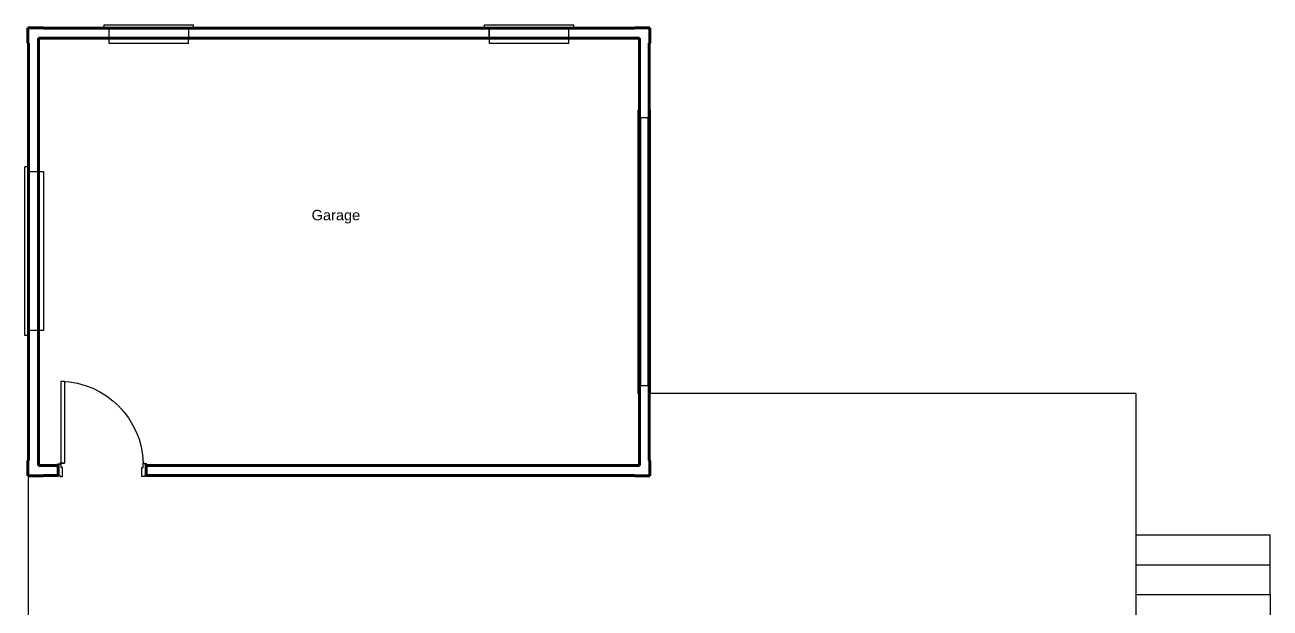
# Model space of a CAD drawing. Header units: metres. Extents: x 12.2 to 77.2, y 18.8 to 35.5.
# Drawn here: x 12.19 to 24.93, y 29.56 to 35.52 of the extents above; entities that cross this region are included whole.
import ezdxf

# ---------------------------------------------------------------- set-up
doc = ezdxf.new("R2010")
doc.units = ezdxf.units.M
doc.layers.add('A-WALL', color=250, linetype='Continuous', lineweight=60)
doc.styles.get("Standard").update_dxf_attribs({"font": 'arial.ttf'})

# ---------------------------------------------------------------- blocks, each defined once
blk = doc.blocks.new('*U24')
blk.add_lwpolyline([(34, 1124, -0.396717), (966, 192)], format="xyb")
for points in [[(72, 192), (34, 192), (34, 1124), (72, 1124)], [(34, 192), (17, 192), (17, 192), (17, 192), (17, 192), (17, 177), (0, 177), (0, 191), (0, 41), (0, 56), (17, 56), (17, 41), (34, 41), (34, 41), (50, 41), (50, 144), (34, 144)], [(1000, 177), (1000, 192), (1000, 192), (1000, 41), (1000, 56), (983, 56), (983, 41), (966, 41), (966, 41), (950, 41), (950, 144), (966, 144), (966, 192), (983, 192), (983, 177)]]:
    blk.add_lwpolyline(points, close=True)
blk.add_lwpolyline([(34, 192), (72, 192)])

msp = doc.modelspace()

# ---------------------------------------------------------------- linework, layer by layer
for p, q in [((12.222, 35.491), (12.381, 35.491)), ((12.381, 35.491), (13.002, 35.491)), ((13.002, 35.52), (13.917, 35.52)), ((13.002, 35.491), (13.002, 35.52)), ((13.002, 35.485), (13.002, 35.491)), ((13.002, 35.482), (13.002, 35.485)), ((13.053, 35.482), (13.002, 35.482)), ((13.053, 35.482), (13.054, 35.482)), ((13.053, 35.384), (13.053, 35.482)), ((13.054, 35.384), (13.054, 35.482)), ((13.054, 35.482), (13.867, 35.482)), ((13.867, 35.384), (13.867, 35.482)), ((13.867, 35.482), (13.917, 35.482)), ((13.917, 35.49), (13.917, 35.52)), ((13.917, 35.49), (16.893, 35.489)), ((13.917, 35.485), (13.917, 35.49)), ((13.917, 35.482), (13.917, 35.485)), ((16.893, 35.52), (17.807, 35.52)), ((16.893, 35.489), (16.893, 35.52)), ((16.893, 35.485), (16.893, 35.489)), ((16.893, 35.482), (16.893, 35.485)), ((16.94, 35.482), (16.893, 35.482)), ((16.94, 35.384), (16.94, 35.482)), ((16.94, 35.482), (16.943, 35.482)), ((16.943, 35.482), (17.756, 35.482)), ((16.943, 35.384), (16.943, 35.482)), ((17.756, 35.384), (17.756, 35.482)), ((17.756, 35.482), (17.807, 35.482)), ((17.807, 35.489), (17.807, 35.52)), ((17.807, 35.489), (18.426, 35.489)), ((17.807, 35.485), (17.807, 35.489)), ((17.807, 35.482), (17.807, 35.485)), ((18.426, 35.489), (18.585, 35.489)), ((13.053, 35.33), (13.053, 35.384)), ((13.866, 35.33), (13.053, 35.33)), ((13.866, 35.33), (13.866, 35.384)), ((16.943, 35.33), (16.943, 35.384)), ((17.756, 35.33), (16.943, 35.33)), ((17.756, 35.33), (17.756, 35.384)), ((18.464, 31.751), (18.464, 34.647)), ((18.477, 34.647), (18.464, 34.647)), ((18.578, 34.647), (18.591, 34.647)), ((18.591, 31.751), (18.591, 34.647)), ((18.49, 34.571), (18.477, 34.571)), ((18.49, 31.828), (18.49, 34.571)), ((18.566, 34.571), (18.49, 34.571)), ((18.578, 34.571), (18.566, 34.571)), ((18.566, 31.828), (18.566, 34.571)), ((12.192, 32.342), (12.192, 34.069)), ((12.228, 34.069), (12.192, 34.069)), ((12.23, 34.069), (12.228, 34.069)), ((12.23, 34.069), (12.23, 34.018)), ((12.33, 34.018), (12.23, 34.018)), ((12.23, 34.018), (12.23, 32.393)), ((12.382, 34.018), (12.33, 34.018)), ((12.382, 34.018), (12.382, 32.393)), ((12.33, 32.393), (12.23, 32.393)), ((12.23, 32.393), (12.23, 32.342)), ((12.382, 32.393), (12.33, 32.393)), ((12.228, 32.342), (12.192, 32.342)), ((12.23, 32.342), (12.228, 32.342)), ((18.477, 31.751), (18.464, 31.751)), ((18.477, 31.828), (18.49, 31.828)), ((18.566, 31.828), (18.49, 31.828)), ((18.578, 31.828), (18.566, 31.828)), ((18.578, 31.751), (18.591, 31.751)), ((23.556, 31.751), (18.591, 31.751)), ((23.556, 31.751), (23.556, 30.303)), ((12.228, 29.389), (12.228, 30.907)), ((23.556, 30.303), (24.928, 30.303)), ((23.556, 30.303), (23.556, 29.998)), ((24.928, 29.998), (24.928, 30.303)), ((23.556, 29.998), (24.928, 29.998)), ((23.556, 29.998), (23.556, 29.693)), ((24.928, 29.693), (24.928, 29.998)), ((23.556, 29.693), (24.928, 29.693)), ((23.556, 29.693), (23.556, 29.402)), ((24.928, 29.693), (24.928, 29.402))]:
    msp.add_line(p, q)
at = {"layer": 'A-WALL'}
for p, q in [((12.222, 35.333), (12.222, 35.491)), ((12.381, 35.491), (12.222, 35.491)), ((12.222, 35.491), (12.222, 35.491)), ((12.381, 35.485), (12.381, 35.491)), ((12.381, 35.491), (12.381, 35.491)), ((13.002, 35.485), (12.381, 35.485)), ((13.917, 35.485), (13.002, 35.485)), ((16.893, 35.485), (13.917, 35.485)), ((17.807, 35.485), (16.893, 35.485)), ((18.426, 35.485), (17.807, 35.485)), ((18.585, 35.491), (18.426, 35.491)), ((18.426, 35.489), (18.426, 35.491)), ((18.426, 35.485), (18.426, 35.489)), ((18.585, 35.489), (18.585, 35.491)), ((18.585, 35.333), (18.585, 35.489)), ((12.228, 35.333), (12.222, 35.333)), ((12.228, 34.069), (12.228, 35.333)), ((13.053, 35.384), (12.33, 35.384)), ((12.33, 34.018), (12.33, 35.384)), ((13.053, 35.384), (13.054, 35.384)), ((13.054, 35.384), (13.866, 35.384)), ((13.866, 35.384), (13.867, 35.384)), ((16.94, 35.384), (13.867, 35.384)), ((16.94, 35.384), (16.943, 35.384)), ((16.943, 35.384), (17.756, 35.384)), ((18.477, 35.384), (17.756, 35.384)), ((18.477, 34.647), (18.477, 35.384)), ((18.578, 34.647), (18.578, 35.333)), ((18.578, 35.333), (18.585, 35.333)), ((18.477, 34.571), (18.477, 34.647)), ((18.578, 34.647), (18.578, 34.571)), ((18.477, 31.828), (18.477, 34.571)), ((18.578, 34.571), (18.578, 31.828)), ((12.228, 34.069), (12.228, 32.342)), ((12.33, 34.018), (12.33, 32.393)), ((12.33, 31.015), (12.33, 32.393)), ((12.228, 31.066), (12.228, 32.342)), ((18.477, 31.751), (18.477, 31.828)), ((18.477, 31.015), (18.477, 31.751)), ((18.578, 31.828), (18.578, 31.751)), ((18.578, 31.066), (18.578, 31.751)), ((12.222, 30.907), (12.222, 31.066)), ((12.228, 31.066), (12.222, 31.066)), ((12.33, 31.015), (12.457, 31.015)), ((12.457, 31.015), (12.533, 31.015)), ((12.533, 30.913), (12.533, 31.015)), ((13.433, 30.913), (13.433, 31.015)), ((13.433, 31.015), (13.524, 31.015)), ((13.524, 31.015), (18.477, 31.015)), ((18.578, 31.066), (18.585, 31.066)), ((18.585, 30.907), (18.585, 31.066)), ((12.228, 30.907), (12.222, 30.907)), ((12.228, 30.907), (12.381, 30.907)), ((12.381, 30.913), (12.457, 30.913)), ((12.381, 30.913), (12.381, 30.907)), ((12.533, 30.913), (12.457, 30.913)), ((13.524, 30.913), (13.433, 30.913)), ((13.524, 30.913), (18.426, 30.913)), ((18.426, 30.913), (18.426, 30.907)), ((18.426, 30.907), (18.585, 30.907))]:
    msp.add_line(p, q, dxfattribs=at)

# ---------------------------------------------------------------- block references
at = {"xscale": 0.0009000000000045201, "yscale": 0.0009000000000045201, "zscale": 0.0009000000000045201}
msp.add_blockref('*U24', (12.533, 30.864), dxfattribs=at)

# ---------------------------------------------------------------- texts
at = {"insert": (15.373, 33.628), "char_height": 0.1067, "width": 1.10812, "attachment_point": 2}
msp.add_mtext('Garage', dxfattribs=at)

doc.saveas('drawing.dxf')
